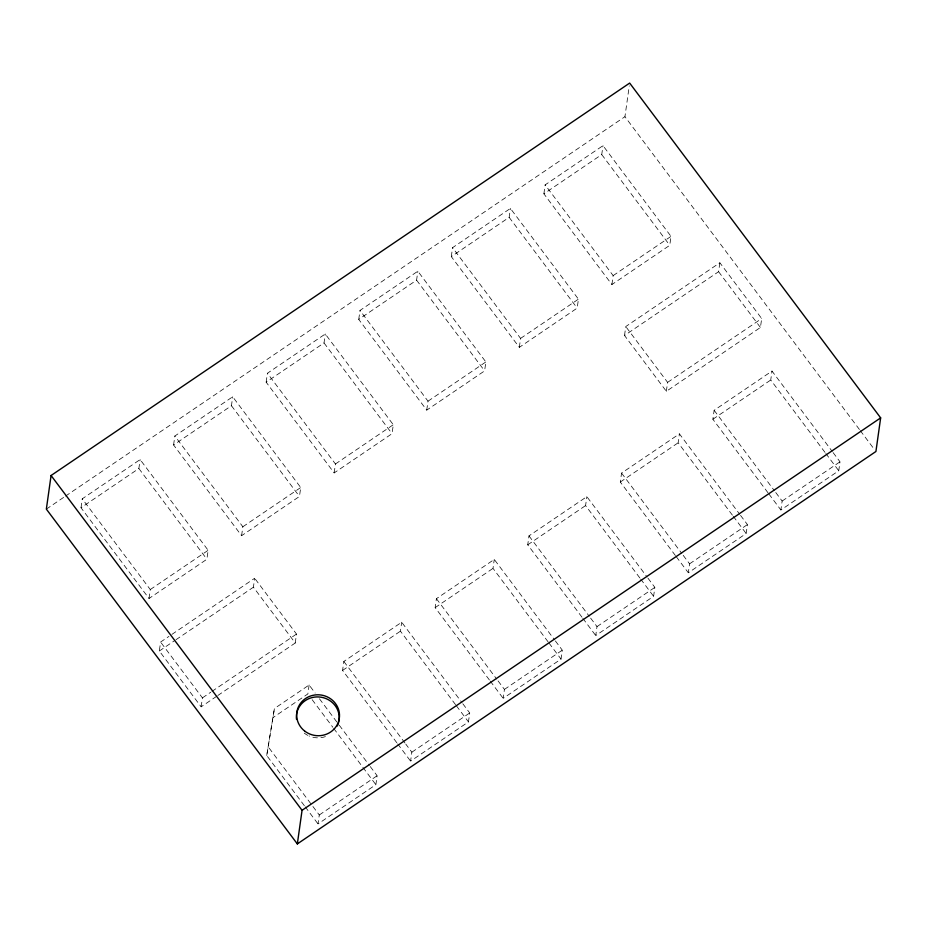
<?xml version="1.0" encoding="UTF-8"?>
<svg xmlns="http://www.w3.org/2000/svg" width="927" height="927" viewBox="0 0 927 927"><rect width="100%" height="100%" fill="white"/><g stroke="black" fill="none" stroke-linecap="round" stroke-linejoin="round"><path stroke-width="0.7" stroke-dasharray="4.63 3.48" d="M81.008 507.753L82.26 498.819L140.128 459.572L208.146 550.302L206.883 559.248L149.027 598.483L81.008 507.753L138.865 468.517L140.128 459.572M149.027 598.483L150.278 589.549L82.26 498.819M173.581 444.972L174.844 436.026L232.7 396.791L300.719 487.521L299.456 496.455L241.599 535.702L173.581 444.972L231.449 405.725L232.7 396.791M216.64 696.304L201.159 706.803L159.328 651.009L160.591 642.063L168.923 636.409M201.159 706.803L202.422 697.869L160.591 642.063M241.599 535.702L242.851 526.756L174.844 436.026M266.153 382.179L267.416 373.245L325.273 333.998L393.291 424.728L392.04 433.674L334.172 472.909L266.153 382.179L324.021 342.944L325.273 333.998M217.833 695.493L295.238 643.002L253.407 587.197L254.67 578.263L170.116 635.609M304.346 805.679L266.733 755.505L274.404 708.552L309.12 685.007L315.145 693.048M266.733 755.505L274.404 708.552M295.238 643.002L296.501 634.056L254.67 578.263M334.172 472.909L335.435 463.975L267.416 373.245M358.737 319.398L359.989 310.452L417.845 271.217L485.864 361.947L484.612 370.881L426.744 410.128L358.737 319.398L416.594 280.151L417.845 271.217M309.12 685.007L307.868 693.941L273.152 717.486M370.244 766.548L377.138 775.737L375.875 784.682L318.019 823.918L319.282 814.984L267.996 746.571M396.826 742.759L342.584 670.406L343.836 661.461L401.692 622.226L461.959 702.62M426.744 410.128L428.007 401.182L359.989 310.452M451.31 256.605L452.561 247.671L510.418 208.424L578.436 299.154L577.185 308.1L519.329 347.335L451.31 256.605L509.166 217.358L510.418 208.424M455.539 704.659L400.441 631.16L401.692 622.226M462.828 703.767L469.711 712.956L468.459 721.89L410.591 761.137L411.855 752.191L405.829 744.161M489.398 679.966L435.157 607.614L436.408 598.68L494.265 559.433L554.531 639.827M519.329 347.335L520.58 338.401L452.561 247.671M543.882 193.813L545.134 184.879L603.002 145.643L671.009 236.373L669.757 245.307L611.901 284.554L543.882 193.813L601.739 154.577L603.002 145.643M548.112 641.878L493.013 568.367L494.265 559.433M555.4 640.974L562.283 650.163L561.032 659.097L503.176 698.344L504.427 689.41L497.544 680.221M581.971 617.185L527.73 544.821L528.981 535.887L586.849 496.652L647.116 577.046M859.422 429.491L624.937 116.698L629.271 85.875M611.901 284.554L613.153 275.609L545.134 184.879M639.827 577.938L585.586 505.586L586.849 496.652M624.52 335.493L625.771 326.559L719.85 262.758L761.681 318.552L760.43 327.486L666.351 391.298L624.52 335.493L718.599 271.692L719.85 262.758M647.973 578.193L654.856 587.382L653.605 596.316L595.748 635.563L597 626.617L590.117 617.428M675.401 555.54L620.302 482.04L621.565 473.106L679.421 433.859L739.688 514.253M666.351 391.298L667.602 382.364L625.771 326.559M732.4 515.157L678.158 442.793L679.421 433.859M740.546 515.4L747.44 524.589L746.177 533.523L688.321 572.77L689.572 563.836L682.689 554.647M767.985 492.758L712.875 419.247L714.138 410.313L771.994 371.067L832.261 451.472M824.984 452.364L770.743 380.012L771.994 371.067M833.118 452.619L840.013 461.808L838.75 470.742L780.893 509.977L782.145 501.043L775.262 491.855M46.35 509.12L64.322 496.93M65.516 496.119L624.937 116.698M150.278 589.549L208.146 550.302M242.851 526.756L300.719 487.521M335.435 463.975L393.291 424.728M428.007 401.182L485.864 361.947M520.58 338.401L578.436 299.154M613.153 275.609L671.009 236.373M159.328 651.009L174.809 640.499M176.003 639.7L253.407 587.197M202.422 697.869L210.753 692.214M211.947 691.403L296.501 634.056M667.602 382.364L761.681 318.552M342.584 670.406L400.441 631.16M435.157 607.614L493.013 568.367M527.73 544.821L585.586 505.586M620.302 482.04L678.158 442.793M712.875 419.247L770.743 380.012M319.282 814.984L377.138 775.737M411.855 752.191L469.711 712.956M504.427 689.41L562.283 650.163M597 626.617L654.856 587.382M689.572 563.836L747.44 524.589M782.145 501.043L840.013 461.808M860.291 430.649L874.184 449.189M718.599 271.692L760.43 327.486M601.739 154.577L669.757 245.307M825.841 453.512L838.75 470.742M714.138 410.313L774.404 490.707M768.842 493.906L780.893 509.977M509.166 217.358L577.185 308.1M733.269 516.304L746.177 533.523M621.565 473.106L681.832 553.5M676.27 556.687L688.321 572.77M416.594 280.151L484.612 370.881M640.684 579.085L653.605 596.316M528.981 535.887L589.248 616.281M582.828 618.332L595.748 635.563M324.021 342.944L392.04 433.674M548.981 643.025L561.032 659.097M436.408 598.68L496.675 679.074M490.256 681.113L503.176 698.344M231.449 405.725L299.456 496.455M456.397 705.806L468.459 721.89M343.836 661.461L404.96 743.002M397.683 743.906L410.591 761.137M319.456 698.796L338.39 724.057M339.259 725.204L369.386 765.401M138.865 468.517L206.883 559.248M312.167 699.688L332.828 727.255M333.697 728.402L375.875 784.682M305.203 806.814L318.019 823.918M325.412 736.606A21.437 20.44 8 0 1 309.027 735.957M307.776 735.354A21.437 20.44 8 0 1 304.265 733.095"/><path stroke-width="1.39" d="M51.078 475.505L46.35 509.12L297.335 843.918L875.922 451.495L880.65 417.88L629.665 83.082L51.078 475.505L302.063 810.302L297.335 843.918M302.063 810.302L880.65 417.88M296.478 719.213A21.437 20.44 8 0 1 321.182 697.22A21.437 20.44 8 0 1 337.335 726.003M304.566 730.963A21.437 20.44 8 0 0 339.236 718.773A21.437 20.44 8 0 0 310.452 696.038A21.437 20.44 8 0 0 304.566 730.963"/></g></svg>
